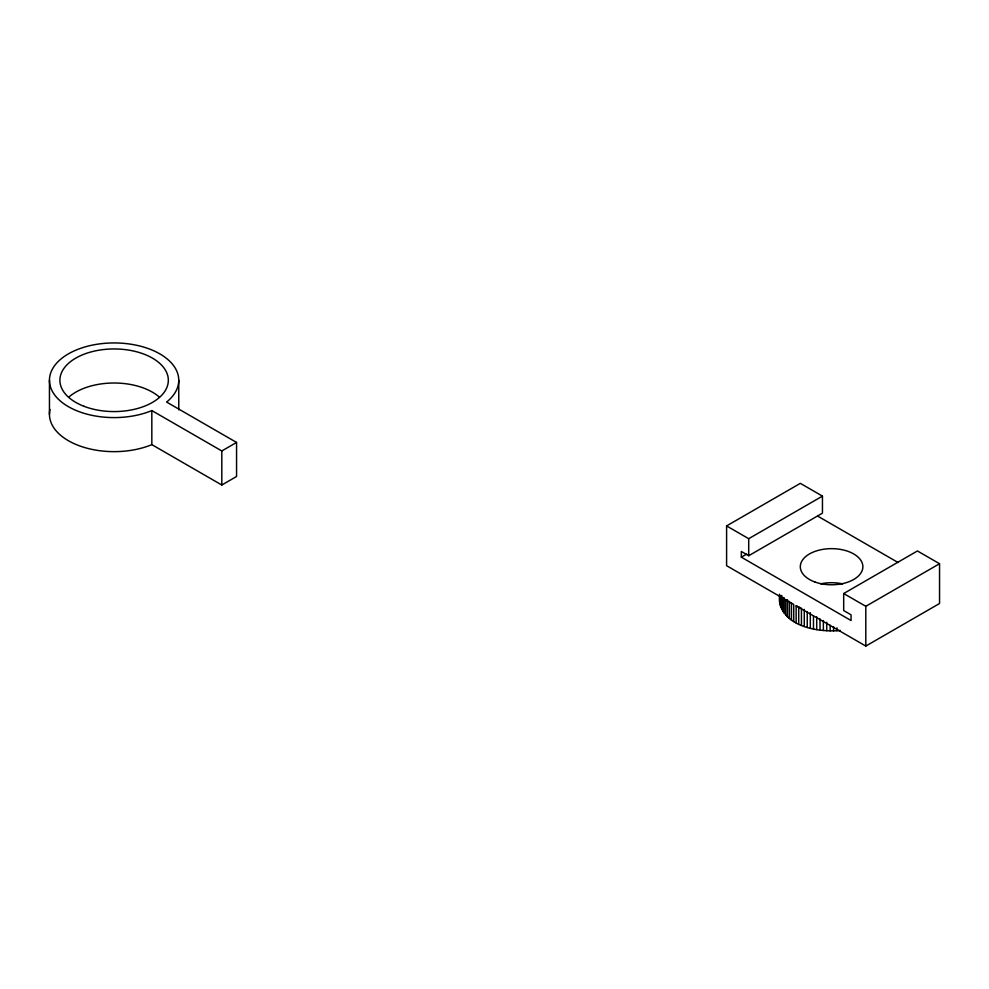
<?xml version="1.0" encoding="UTF-8"?>
<svg xmlns="http://www.w3.org/2000/svg" width="989" height="989" viewBox="0 0 989 989"><rect width="100%" height="100%" fill="white"/><g stroke="black" fill="none" stroke-linecap="round" stroke-linejoin="round"><path stroke-width="1.48" d="M779.666 597.974C780.185 626.433 817.915 632.601 840.353 630.45M236.556 442.442L166.572 402.041L167.87 401.002A64.656 37.335 0 0 0 126.716 343.653A64.656 37.335 0 0 0 50.686 387.54A64.656 37.335 0 0 0 150.031 411.3L151.824 410.559L221.808 450.959L236.556 442.442L236.556 476.5L221.808 485.018L151.824 444.617L150.031 445.359A64.656 37.335 0 0 1 79.961 446.014A64.656 37.335 0 0 1 50.006 409.446M793.722 621.463L793.722 604.44L726.594 565.696L726.594 525.925L800.324 483.349L822.452 496.119L822.452 513.155L748.71 555.731L741.33 551.466L741.33 557.178L851.059 620.523L851.059 614.824L843.691 610.559L843.691 593.536L917.433 550.96L939.55 563.73L939.55 603.5L865.808 646.064L796.145 605.824L796.145 622.847M726.594 525.925L748.71 538.696L822.452 496.119M741.33 557.178L746.608 554.137M843.691 593.536L865.808 606.306L939.55 563.73M796.145 605.824L801.436 608.309L801.436 625.332M817.755 516.147L898.037 562.494M865.808 606.306L865.808 646.064M836.966 627.879L836.966 630.722M833.566 626.593L833.566 630.858M830.154 625.184L830.154 630.871M826.755 622.229L826.755 630.747M823.367 620.56L823.367 630.5M820.017 618.768L820.017 630.129M816.716 616.852L816.716 629.622M813.477 616.234L813.477 629.004M810.312 612.648L810.312 628.262M807.247 611.783L807.247 627.397M804.28 609.385L804.28 626.42M798.716 607.11L798.716 624.146M791.447 602.956L791.447 619.992M789.358 601.399L789.358 618.434M787.454 599.767L787.454 616.802M785.736 599.495L785.736 615.096M784.203 597.727L784.203 613.341M782.88 597.331L782.88 611.523M781.767 595.465L781.767 609.657M780.865 596.404L780.865 607.753M780.185 595.897L780.185 605.824M779.666 595.131L779.728 603.871M779.468 594.265L779.48 601.905M748.71 538.696L748.71 555.731M221.808 450.959L221.808 485.018M178.762 380.258L178.762 409.879M151.824 410.559L151.824 444.617M49.45 380.258L49.45 414.317M69.02 396.923A54.222 31.314 0 0 1 159.192 396.923M820.722 583.831A31.289 18.062 0 0 1 842.764 583.893M83.978 406.294A54.222 31.314 0 0 0 168.217 382.31A54.222 31.314 0 0 0 90.123 352.183A54.222 31.314 0 0 0 83.978 406.294M814.936 582.002A31.289 18.062 0 0 0 862.853 567.389A31.289 18.062 0 0 0 816.988 550.737A31.289 18.062 0 0 0 814.936 582.002"/></g></svg>
